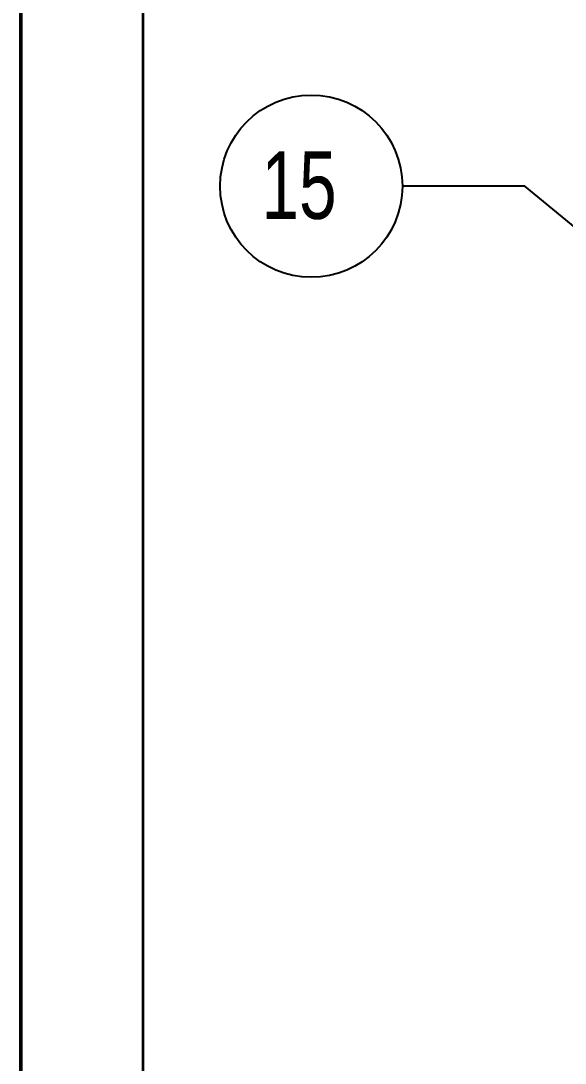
# Model space of a CAD drawing. Header units: millimetres. Extents: x 0 to 279, y 0 to 216.
# Drawn here: x 0 to 28.2, y 54.1 to 108.2 of the extents above; entities that cross this region are included whole.
import ezdxf

# ---------------------------------------------------------------- set-up
doc = ezdxf.new("R2010")
doc.units = ezdxf.units.MM
doc.layers.add('DIM', color=1, linetype='Continuous')
doc.layers.add('PAGE_BORDER', color=7, linetype='Continuous')
doc.styles.add('SLDTEXTSTYLE0', font='TXT', dxfattribs={"width": 0.75})
doc.dimstyles.new('SLDDIMSTYLE1', dxfattribs={"dimtxt": 0.18, "dimasz": 3.302, "dimexe": 0, "dimexo": 0.0625, "dimgap": 0, "dimtad": 0, "dimtih": 1, "dimtoh": 1, "dimdec": 0, "dimrnd": 1e-09, "dimzin": 0, "dimdsep": 46, "dimtxsty": 'Standard', "dimsah": 1, "dimcen": 0.09, "dimadec": 0, "dimazin": 0, "dimtfac": 3.302, "dimtdec": 0, "dimtofl": 0, "dimtmove": 0, "dimatfit": 3, "dimfxl": 0, "dimfrac": 2, "dimtolj": 1, "dimtzin": 0, "dimarcsym": 0})

# ---------------------------------------------------------------- blocks, each defined once
blk = doc.blocks.new('SW_NOTE_21')
at = {"layer": 'DIM', "color": 0}
blk.add_circle((-4.728, 0), 4.728, dxfattribs=at)
at = {"layer": 'DIM', "color": 0, "insert": (-7.315, 1.805), "char_height": 3.5, "attachment_point": 1, "style": 'SLDTEXTSTYLE0'}
blk.add_mtext('15', dxfattribs=at)

msp = doc.modelspace()

# ---------------------------------------------------------------- linework, layer by layer
at = {"color": 7, "linetype": 'Continuous', "lineweight": 50}
msp.add_line((0, 0), (0, 215.9), dxfattribs=at)
at = {"layer": 'PAGE_BORDER', "lineweight": 35}
msp.add_line((6.35, 6.35), (6.35, 209.55), dxfattribs=at)

# ---------------------------------------------------------------- block references
at = {"layer": 'DIM'}
msp.add_blockref('SW_NOTE_21', (19.799, 99.583), dxfattribs=at)

# ---------------------------------------------------------------- leaders
msp.add_leader([(31.665, 95.037), (26.149, 99.583), (19.799, 99.583)], dimstyle='SLDDIMSTYLE1', dxfattribs=at)

doc.saveas('drawing.dxf')
